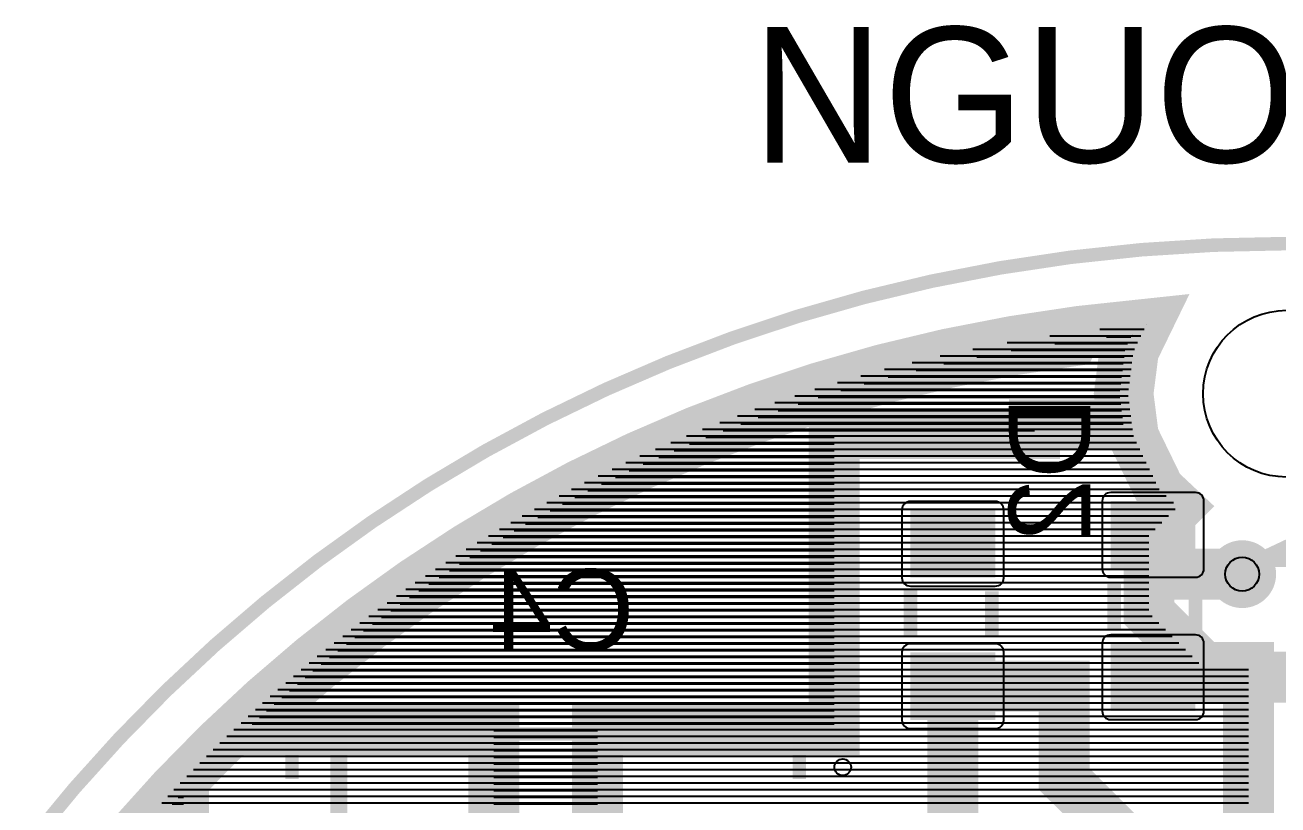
# Model space of a CAD drawing. Header units: centimetres. Extents: x -0.96 to 3.81, y 0.19 to 5.08.
# Drawn here: x -0.49 to 1.387, y 3.909 to 5.078 of the extents above; entities that cross this region are included whole.
import ezdxf

# ---------------------------------------------------------------- set-up
doc = ezdxf.new("R2010")
doc.units = ezdxf.units.CM
doc.layers.get('0').update_dxf_attribs({"linetype": 'CONTINUOUS'})

# ---------------------------------------------------------------- blocks, each defined once
blk = doc.blocks.new('RPAD')
blk.add_trace([(-0.5, -0.5), (-0.5, 0.5), (0.5, -0.5), (0.5, 0.5)])
blk = doc.blocks.new('EPAD')
at = {"const_width": 0.5}
blk.add_lwpolyline([(-0.25, 0, 1), (0.25, 0, 1)], format="xyb", close=True, dxfattribs=at)

msp = doc.modelspace()

# ---------------------------------------------------------------- linework, layer by layer
for points, const_width in [([(-0.47983, 3.85629), (-0.415935, 3.93363), (-0.348907, 4.008038), (-0.278837, 4.079428), (-0.205814, 4.147713), (-0.129928, 4.212807), (-0.05127, 4.274624), (0.03007, 4.333078), (0.114002, 4.388082), (0.200436, 4.439551), (0.289282, 4.487398), (0.38045, 4.531536), (0.47385, 4.57188), (0.569391, 4.608344), (0.666983, 4.64084), (0.766537, 4.669283), (0.867962, 4.693588), (0.971168, 4.713666), (1.076065, 4.729433), (1.182562, 4.740802), (1.290571, 4.747686), (1.4, 4.75)], 0.02032), ([(-0.47983, 3.85629), (-0.415935, 3.93363), (-0.348907, 4.008038), (-0.278837, 4.079428), (-0.205814, 4.147713), (-0.129928, 4.212807), (-0.05127, 4.274624), (0.03007, 4.333078), (0.114002, 4.388082), (0.200436, 4.439551), (0.289282, 4.487398), (0.38045, 4.531536), (0.47385, 4.57188), (0.569391, 4.608344), (0.666983, 4.64084), (0.766537, 4.669283), (0.867962, 4.693588), (0.971168, 4.713666), (1.076065, 4.729433), (1.182562, 4.740802), (1.290571, 4.747686), (1.4, 4.75)], 0.02032), ([(-0.47983, 3.85629), (-0.415935, 3.93363), (-0.348907, 4.008038), (-0.278837, 4.079428), (-0.205814, 4.147713), (-0.129928, 4.212807), (-0.05127, 4.274624), (0.03007, 4.333078), (0.114002, 4.388082), (0.200436, 4.439551), (0.289282, 4.487398), (0.38045, 4.531536), (0.47385, 4.57188), (0.569391, 4.608344), (0.666983, 4.64084), (0.766537, 4.669283), (0.867962, 4.693588), (0.971168, 4.713666), (1.076065, 4.729433), (1.182562, 4.740802), (1.290571, 4.747686), (1.4, 4.75)], 0.02032), ([(-0.331276, 3.860752), (-0.267452, 3.931587), (-0.200746, 3.999533), (-0.131205, 4.064548), (-0.058979, 4.126491), (0.015903, 4.185329), (0.093339, 4.240967), (0.173249, 4.293327), (0.25556, 4.342333), (0.340143, 4.387877), (0.426984, 4.429915), (0.515951, 4.46834), (0.606976, 4.503076), (0.70001, 4.534051), (0.794923, 4.561167), (0.891662, 4.584346), (0.990155, 4.603506), (1.090304, 4.618559), (1.190152, 4.629218), (1.170488, 4.58883)], 0.0762), ([(1.709692, 4.618559), (1.809839, 4.603506), (1.90835, 4.584341), (2.005063, 4.561166), (2.099996, 4.534043), (2.193024, 4.503066), (2.284051, 4.468325), (2.373002, 4.429903), (2.459851, 4.387856), (2.544468, 4.342287), (2.61011, 4.303199), (1.481386, 4.303199), (1.533519, 4.32779), (1.590887, 4.381837), (1.629512, 4.46117), (1.637668, 4.525), (1.629512, 4.58883), (1.609848, 4.629218), (1.709692, 4.618559)], 0.0762), ([(0.212409, 3.378691), (0.212409, 4.021309), (-0.158858, 4.021309), (-0.122735, 4.055081), (-0.050922, 4.116669), (0.023541, 4.175179), (0.100531, 4.230497), (0.179981, 4.282555), (0.261817, 4.331277), (0.34592, 4.376563), (0.43227, 4.418364), (0.520745, 4.456576), (0.611253, 4.491115), (0.703741, 4.521909), (0.798145, 4.548879), (0.89437, 4.571935), (0.992307, 4.590987), (1.091931, 4.60596), (1.168693, 4.614155), (1.167116, 4.610915)], 0.0762), ([(1.708064, 4.605961), (1.807691, 4.590986), (1.905638, 4.571931), (2.001856, 4.548874), (2.09625, 4.521905), (2.188726, 4.491113), (2.279276, 4.456554), (2.367715, 4.418352), (2.454082, 4.376539), (2.538192, 4.331242), (2.563958, 4.315899), (1.538079, 4.315899), (1.540761, 4.317164), (1.56526, 4.340246), (1.601287, 4.374187), (1.641845, 4.457491), (1.650472, 4.525), (1.641845, 4.592509), (1.631306, 4.614155), (1.708064, 4.605961)], 0.0762), ([(1.167116, 4.610915), (1.158155, 4.592509), (1.149528, 4.525), (1.155475, 4.478459), (1.022201, 4.478459), (1.022201, 4.465099), (0.722201, 4.465099), (0.722201, 4.021309), (0.367591, 4.021309), (0.367591, 3.378691)], 0.0762), ([(1.170488, 4.58883), (1.162332, 4.525), (1.170488, 4.46117), (1.209113, 4.381837), (1.237, 4.355564), (1.193801, 4.312365), (1.193801, 4.196635), (1.275635, 4.114801), (1.342801, 4.114801), (1.342801, 3.840365), (1.045735, 3.543299), (0.297735, 3.543299), (0.114301, 3.359865), (0.114301, 1.974135)], 0.0762), ([(1.3335, 4.2545), (1.2, 4.2545), (1.2, 4.31336)], 0.0762), ([(1.14158, 4.2397), (1.14158, 4.17112)], 0.02032), ([(1.14158, 4.2397), (1.14158, 4.17112)], 0.02032), ([(1.14158, 4.2397), (1.14158, 4.17112)], 0.02032), ([(1.2635, 4.2397), (1.2635, 4.16858)], 0.02032), ([(1.2635, 4.2397), (1.2635, 4.16858)], 0.02032), ([(1.2635, 4.2397), (1.2635, 4.16858)], 0.02032), ([(0.8365, 4.1603), (0.8365, 4.23142)], 0.02032), ([(0.8365, 4.1603), (0.8365, 4.23142)], 0.02032), ([(0.8365, 4.1603), (0.8365, 4.23142)], 0.02032), ([(0.95842, 4.1603), (0.95842, 4.22888)], 0.02032), ([(0.95842, 4.1603), (0.95842, 4.22888)], 0.02032), ([(0.95842, 4.1603), (0.95842, 4.22888)], 0.02032), ([(1.546, 4.1), (1.2, 4.1)], 0.0762), ([(1.546, 3.846), (1.1684, 3.846), (1.0668, 3.9476), (1.0668, 4.08664), (0.9, 4.08664)], 0.0762), ([(0.9, 4.08664), (0.9, 3.4)], 0.0762), ([(1.342801, 4.1), (1.546, 4.1)], 0.0254), ([(-0.321656, 3.852457), (-0.258193, 3.922891), (-0.252409, 3.928782), (-0.252409, 3.378691)], 0.0762), ([(0.67, 3.9475), (0.67, 4.015), (-0.09, 4.015), (-0.09, 3.9475)], 0.02), ([(0.67, 3.9475), (0.67, 4.015), (-0.09, 4.015), (-0.09, 3.9475)], 0.02), ([(0.67, 3.9475), (0.67, 4.015), (-0.09, 4.015), (-0.09, 3.9475)], 0.02), ([(-0.02, 4.021309), (-0.02, 3.7)], 0.0254)]:
    msp.add_lwpolyline(points, dxfattribs=dict(const_width=const_width))
for points in [[(1.120317, 4.621763), (1.186522, 4.621763)], [(1.190152, 4.629218), (1.190152, 4.629218)], [(0.981195, 4.601763), (1.176784, 4.601763)], [(1.045089, 4.611763), (1.181653, 4.611763)], [(1.052694, 4.600063), (1.161832, 4.600063)], [(1.130363, 4.610063), (1.166701, 4.610063)], [(1.168693, 4.614155), (1.168693, 4.614155)], [(0.880881, 4.581763), (1.169585, 4.581763)], [(0.929789, 4.591763), (1.171916, 4.591763)], [(0.936152, 4.580063), (1.156564, 4.580063)], [(0.987557, 4.590063), (1.157842, 4.590063)], [(0.79741, 4.561763), (1.167029, 4.561763)], [(0.839146, 4.571763), (1.168307, 4.571763)], [(0.886557, 4.570063), (1.155286, 4.570063)], [(0.762006, 4.551763), (1.165751, 4.551763)], [(0.803086, 4.550063), (1.15273, 4.550063)], [(0.844821, 4.560063), (1.154008, 4.560063)], [(0.693137, 4.531763), (1.163196, 4.531763)], [(0.727003, 4.541763), (1.164473, 4.541763)], [(0.732282, 4.530063), (1.150175, 4.530063)], [(0.767286, 4.540063), (1.151452, 4.540063)], [(0.633067, 4.511763), (1.164023, 4.511763)], [(0.663102, 4.521763), (1.162745, 4.521763)], [(0.668162, 4.510063), (1.151436, 4.510063)], [(0.698196, 4.520063), (1.150158, 4.520063)], [(0.57733, 4.491763), (1.166578, 4.491763)], [(0.603535, 4.501763), (1.165301, 4.501763)], [(0.608496, 4.490063), (1.153992, 4.490063)], [(0.638127, 4.500063), (1.152714, 4.500063)], [(0.52492, 4.471763), (1.169134, 4.471763)], [(0.551125, 4.481763), (1.167856, 4.481763)], [(0.556087, 4.470063), (1.022201, 4.470063)], [(0.582291, 4.480063), (1.15527, 4.480063)], [(0.477569, 4.451763), (1.175068, 4.451763)], [(0.500722, 4.461763), (1.170412, 4.461763)], [(0.505664, 4.450063), (0.722201, 4.450063)], [(0.529882, 4.460063), (0.722201, 4.460063)], [(0.431262, 4.431763), (1.184805, 4.431763)], [(0.454416, 4.441763), (1.179936, 4.441763)], [(0.459357, 4.430063), (0.722201, 4.430063)], [(0.482511, 4.440063), (0.722201, 4.440063)], [(0.389486, 4.411763), (1.194542, 4.411763)], [(0.410143, 4.421763), (1.189674, 4.421763)], [(0.436203, 4.420063), (0.722201, 4.420063)], [(0.368828, 4.401763), (1.199411, 4.401763)], [(0.394464, 4.400063), (0.722201, 4.400063)], [(0.415122, 4.410063), (0.722201, 4.410063)], [(0.328788, 4.381763), (1.209191, 4.381763)], [(0.34817, 4.391763), (1.20428, 4.391763)], [(0.35315, 4.380063), (0.722201, 4.380063)], [(0.373807, 4.390063), (0.722201, 4.390063)], [(0.291644, 4.361763), (1.23042, 4.361763)], [(0.310216, 4.371763), (1.219805, 4.371763)], [(0.315276, 4.360063), (0.722201, 4.360063)], [(0.333848, 4.370063), (0.722201, 4.370063)], [(0.254602, 4.341763), (1.223199, 4.341763)], [(0.273073, 4.351763), (1.233199, 4.351763)], [(0.278133, 4.340063), (0.722201, 4.340063)], [(0.296705, 4.350063), (0.722201, 4.350063)], [(0.22101, 4.321763), (1.203199, 4.321763)], [(0.237806, 4.331763), (1.213199, 4.331763)], [(0.242981, 4.320063), (0.722201, 4.320063)], [(0.259777, 4.330063), (0.722201, 4.330063)], [(0.187418, 4.301763), (1.193801, 4.301763)], [(0.204214, 4.311763), (1.193801, 4.311763)], [(0.209388, 4.300063), (0.722201, 4.300063)], [(0.226184, 4.310063), (0.722201, 4.310063)], [(0.1556, 4.281763), (1.193801, 4.281763)], [(0.170862, 4.291763), (1.193801, 4.291763)], [(0.176177, 4.280063), (0.722201, 4.280063)], [(0.192591, 4.290063), (0.722201, 4.290063)], [(0.125077, 4.261763), (1.193801, 4.261763)], [(0.140338, 4.271763), (1.193801, 4.271763)], [(0.160915, 4.270063), (0.722201, 4.270063)], [(0.109815, 4.251763), (1.193801, 4.251763)], [(0.130392, 4.250063), (0.722201, 4.250063)], [(0.145654, 4.260063), (0.722201, 4.260063)], [(0.080529, 4.231763), (1.193801, 4.231763)], [(0.094553, 4.241763), (1.193801, 4.241763)], [(0.099926, 4.230063), (0.722201, 4.230063)], [(0.11513, 4.240063), (0.722201, 4.240063)], [(0.052693, 4.211763), (1.193801, 4.211763)], [(0.066611, 4.221763), (1.193801, 4.221763)], [(0.072091, 4.210063), (0.722201, 4.210063)], [(0.086009, 4.220063), (0.722201, 4.220063)], [(0.024857, 4.191763), (1.198673, 4.191763)], [(0.038775, 4.201763), (1.193801, 4.201763)], [(0.044256, 4.190063), (0.722201, 4.190063)], [(0.058173, 4.200063), (0.722201, 4.200063)], [(-0.001362, 4.171763), (1.218673, 4.171763)], [(0.011364, 4.181763), (1.208673, 4.181763)], [(0.01703, 4.170063), (0.722201, 4.170063)], [(0.030338, 4.180063), (0.722201, 4.180063)], [(-0.026815, 4.151763), (1.238673, 4.151763)], [(-0.014088, 4.161763), (1.228673, 4.161763)], [(-0.008422, 4.150063), (0.722201, 4.150063)], [(0.004303, 4.160063), (0.722201, 4.160063)], [(-0.052269, 4.131763), (1.258673, 4.131763)], [(-0.039542, 4.141763), (1.248673, 4.141763)], [(-0.033876, 4.130063), (0.722201, 4.130063)], [(-0.021149, 4.140063), (0.722201, 4.140063)], [(-0.076151, 4.111763), (1.342801, 4.111763)], [(-0.064491, 4.121763), (1.268673, 4.121763)], [(-0.046602, 4.120063), (0.722201, 4.120063)], [(-0.087812, 4.101763), (1.342801, 4.101763)], [(-0.070284, 4.100063), (0.722201, 4.100063)], [(-0.058624, 4.110063), (0.722201, 4.110063)], [(-0.111132, 4.081763), (1.342801, 4.081763)], [(-0.099472, 4.091763), (1.342801, 4.091763)], [(-0.093605, 4.080063), (0.722201, 4.080063)], [(-0.081945, 4.090063), (0.722201, 4.090063)], [(-0.134183, 4.061763), (1.342801, 4.061763)], [(-0.122792, 4.071763), (1.342801, 4.071763)], [(-0.116925, 4.060063), (0.722201, 4.060063)], [(-0.105265, 4.070063), (0.722201, 4.070063)], [(-0.155576, 4.041763), (1.342801, 4.041763)], [(-0.14488, 4.051763), (1.342801, 4.051763)], [(-0.138798, 4.040063), (0.722201, 4.040063)], [(-0.128102, 4.050063), (0.722201, 4.050063)], [(-0.176968, 4.021763), (1.342801, 4.021763)], [(-0.166272, 4.031763), (1.342801, 4.031763)], [(-0.149494, 4.030063), (0.722201, 4.030063)], [(0.212409, 4.020063), (0.367591, 4.020063)], [(-0.19836, 4.001763), (1.342801, 4.001763)], [(-0.187664, 4.011763), (1.342801, 4.011763)], [(0.212409, 4.010063), (0.367591, 4.010063)], [(0.212409, 4.000063), (0.367591, 4.000063)], [(-0.218191, 3.981763), (1.342801, 3.981763)], [(-0.208374, 3.991763), (1.342801, 3.991763)], [(0.212409, 3.990063), (0.367591, 3.990063)], [(0.212409, 3.980063), (0.367591, 3.980063)], [(-0.237826, 3.961763), (1.342801, 3.961763)], [(-0.228009, 3.971763), (1.342801, 3.971763)], [(0.212409, 3.970063), (0.367591, 3.970063)], [(-0.247644, 3.951763), (1.342801, 3.951763)], [(0.212409, 3.960063), (0.367591, 3.960063)], [(0.212409, 3.950063), (0.367591, 3.950063)], [(-0.267279, 3.931763), (1.342801, 3.931763)], [(-0.257461, 3.941763), (1.342801, 3.941763)], [(0.212409, 3.940063), (0.367591, 3.940063)], [(0.212409, 3.930063), (0.367591, 3.930063)], [(-0.285313, 3.911763), (1.342801, 3.911763)], [(-0.276303, 3.921763), (1.342801, 3.921763)], [(-0.269751, 3.910063), (-0.252409, 3.910063)], [(-0.260741, 3.920063), (-0.252409, 3.920063)], [(0.212409, 3.920063), (0.367591, 3.920063)], [(0.212409, 3.910063), (0.367591, 3.910063)]]:
    msp.add_lwpolyline(points)
for points in [[(1.1238, 4.36416), (1.1238, 4.26256), (1.124053, 4.259963), (1.12478, 4.257562), (1.125935, 4.255402), (1.127471, 4.253531), (1.129343, 4.251995), (1.131502, 4.25084), (1.133903, 4.250113), (1.1365, 4.24986), (1.2635, 4.24986), (1.266097, 4.250113), (1.268498, 4.25084), (1.270657, 4.251995), (1.272529, 4.253531), (1.274065, 4.255402), (1.27522, 4.257562), (1.275947, 4.259963), (1.2762, 4.26256), (1.2762, 4.36416), (1.275947, 4.366757), (1.27522, 4.369158), (1.274065, 4.371318), (1.272529, 4.373189), (1.270657, 4.374725), (1.268498, 4.37588), (1.266097, 4.376607), (1.2635, 4.37686), (1.1365, 4.37686), (1.133903, 4.376607), (1.131502, 4.37588), (1.129343, 4.374725), (1.127471, 4.373189), (1.125935, 4.371318), (1.12478, 4.369158), (1.124053, 4.366757), (1.1238, 4.36416)], [(0.9762, 4.2492), (0.9762, 4.3508), (0.975947, 4.353397), (0.97522, 4.355798), (0.974065, 4.357958), (0.972529, 4.359829), (0.970657, 4.361365), (0.968498, 4.36252), (0.966097, 4.363247), (0.9635, 4.3635), (0.8365, 4.3635), (0.833903, 4.363247), (0.831502, 4.36252), (0.829343, 4.361365), (0.827471, 4.359829), (0.825935, 4.357958), (0.82478, 4.355798), (0.824053, 4.353397), (0.8238, 4.3508), (0.8238, 4.2492), (0.824053, 4.246603), (0.82478, 4.244202), (0.825935, 4.242042), (0.827471, 4.240171), (0.829343, 4.238635), (0.831502, 4.23748), (0.833903, 4.236753), (0.8365, 4.2365), (0.9635, 4.2365), (0.966097, 4.236753), (0.968498, 4.23748), (0.970657, 4.238635), (0.972529, 4.240171), (0.974065, 4.242042), (0.97522, 4.244202), (0.975947, 4.246603), (0.9762, 4.2492)], [(0.9762, 4.03584), (0.9762, 4.13744), (0.975947, 4.140037), (0.97522, 4.142438), (0.974065, 4.144598), (0.972529, 4.146469), (0.970657, 4.148005), (0.968498, 4.14916), (0.966097, 4.149887), (0.9635, 4.15014), (0.8365, 4.15014), (0.833903, 4.149887), (0.831502, 4.14916), (0.829343, 4.148005), (0.827471, 4.146469), (0.825935, 4.144598), (0.82478, 4.142438), (0.824053, 4.140037), (0.8238, 4.13744), (0.8238, 4.03584), (0.824053, 4.033243), (0.82478, 4.030842), (0.825935, 4.028682), (0.827471, 4.026811), (0.829343, 4.025275), (0.831502, 4.02412), (0.833903, 4.023393), (0.8365, 4.02314), (0.9635, 4.02314), (0.966097, 4.023393), (0.968498, 4.02412), (0.970657, 4.025275), (0.972529, 4.026811), (0.974065, 4.028682), (0.97522, 4.030842), (0.975947, 4.033243), (0.9762, 4.03584)], [(1.1238, 4.1508), (1.1238, 4.0492), (1.124053, 4.046603), (1.12478, 4.044202), (1.125935, 4.042042), (1.127471, 4.040171), (1.129343, 4.038635), (1.131502, 4.03748), (1.133903, 4.036753), (1.1365, 4.0365), (1.2635, 4.0365), (1.266097, 4.036753), (1.268498, 4.03748), (1.270657, 4.038635), (1.272529, 4.040171), (1.274065, 4.042042), (1.27522, 4.044202), (1.275947, 4.046603), (1.2762, 4.0492), (1.2762, 4.1508), (1.275947, 4.153397), (1.27522, 4.155798), (1.274065, 4.157958), (1.272529, 4.159829), (1.270657, 4.161365), (1.268498, 4.16252), (1.266097, 4.163247), (1.2635, 4.1635), (1.1365, 4.1635), (1.133903, 4.163247), (1.131502, 4.16252), (1.129343, 4.161365), (1.127471, 4.159829), (1.125935, 4.157958), (1.12478, 4.155798), (1.124053, 4.153397), (1.1238, 4.1508)]]:
    msp.add_lwpolyline(points, close=True)
for centre, radius in [((1.4, 4.525), 0.125), ((1.4, 4.525), 0.125), ((1.4, 4.525), 0.125), ((1.3335, 4.2545), 0.0254), ((0.735, 3.965), 0.0125), ((0.735, 3.965), 0.0125), ((0.735, 3.965), 0.0125)]:
    msp.add_circle(centre, radius)

# ---------------------------------------------------------------- block references
at = {"xscale": 0.1016, "yscale": 0.127}
for p, rotation in [((1.2, 4.31336), 90), ((1.2, 4.31336), 90), ((0.9, 4.3), -90), ((0.9, 4.3), -90), ((1.2, 4.1), 90), ((1.2, 4.1), 90), ((0.9, 4.08664), -90), ((0.9, 4.08664), -90)]:
    msp.add_blockref('RPAD', p, dxfattribs=dict(at, rotation=rotation))
for xscale, yscale in [(0.1016, 0.1016), (0.0762, 0.0762)]:
    msp.add_blockref('EPAD', (1.3335, 4.2545), dxfattribs=dict(xscale=xscale, yscale=yscale))

# ---------------------------------------------------------------- texts
msp.add_text('NGUON', height=0.2032).set_placement((0.6, 4.8714))
msp.add_text('NGUON', height=0.2032).set_placement((0.6, 4.8714))
msp.add_text('NGUON', height=0.2032).set_placement((0.6, 4.8714))
at = {"text_generation_flag": 2, "width": 1.041667}
msp.add_text('D2', height=0.12192, rotation=90, dxfattribs=at).set_placement((1.10574, 4.52032))
msp.add_text('D2', height=0.12192, rotation=90, dxfattribs=at).set_placement((1.10574, 4.52032))
msp.add_text('D2', height=0.12192, rotation=90, dxfattribs=at).set_placement((1.10574, 4.52032))
msp.add_text('C4', height=0.12192, dxfattribs=at).set_placement((0.42325, 4.14024))
msp.add_text('C4', height=0.12192, dxfattribs=at).set_placement((0.42325, 4.14024))
msp.add_text('C4', height=0.12192, dxfattribs=at).set_placement((0.42325, 4.14024))

doc.saveas('drawing.dxf')
